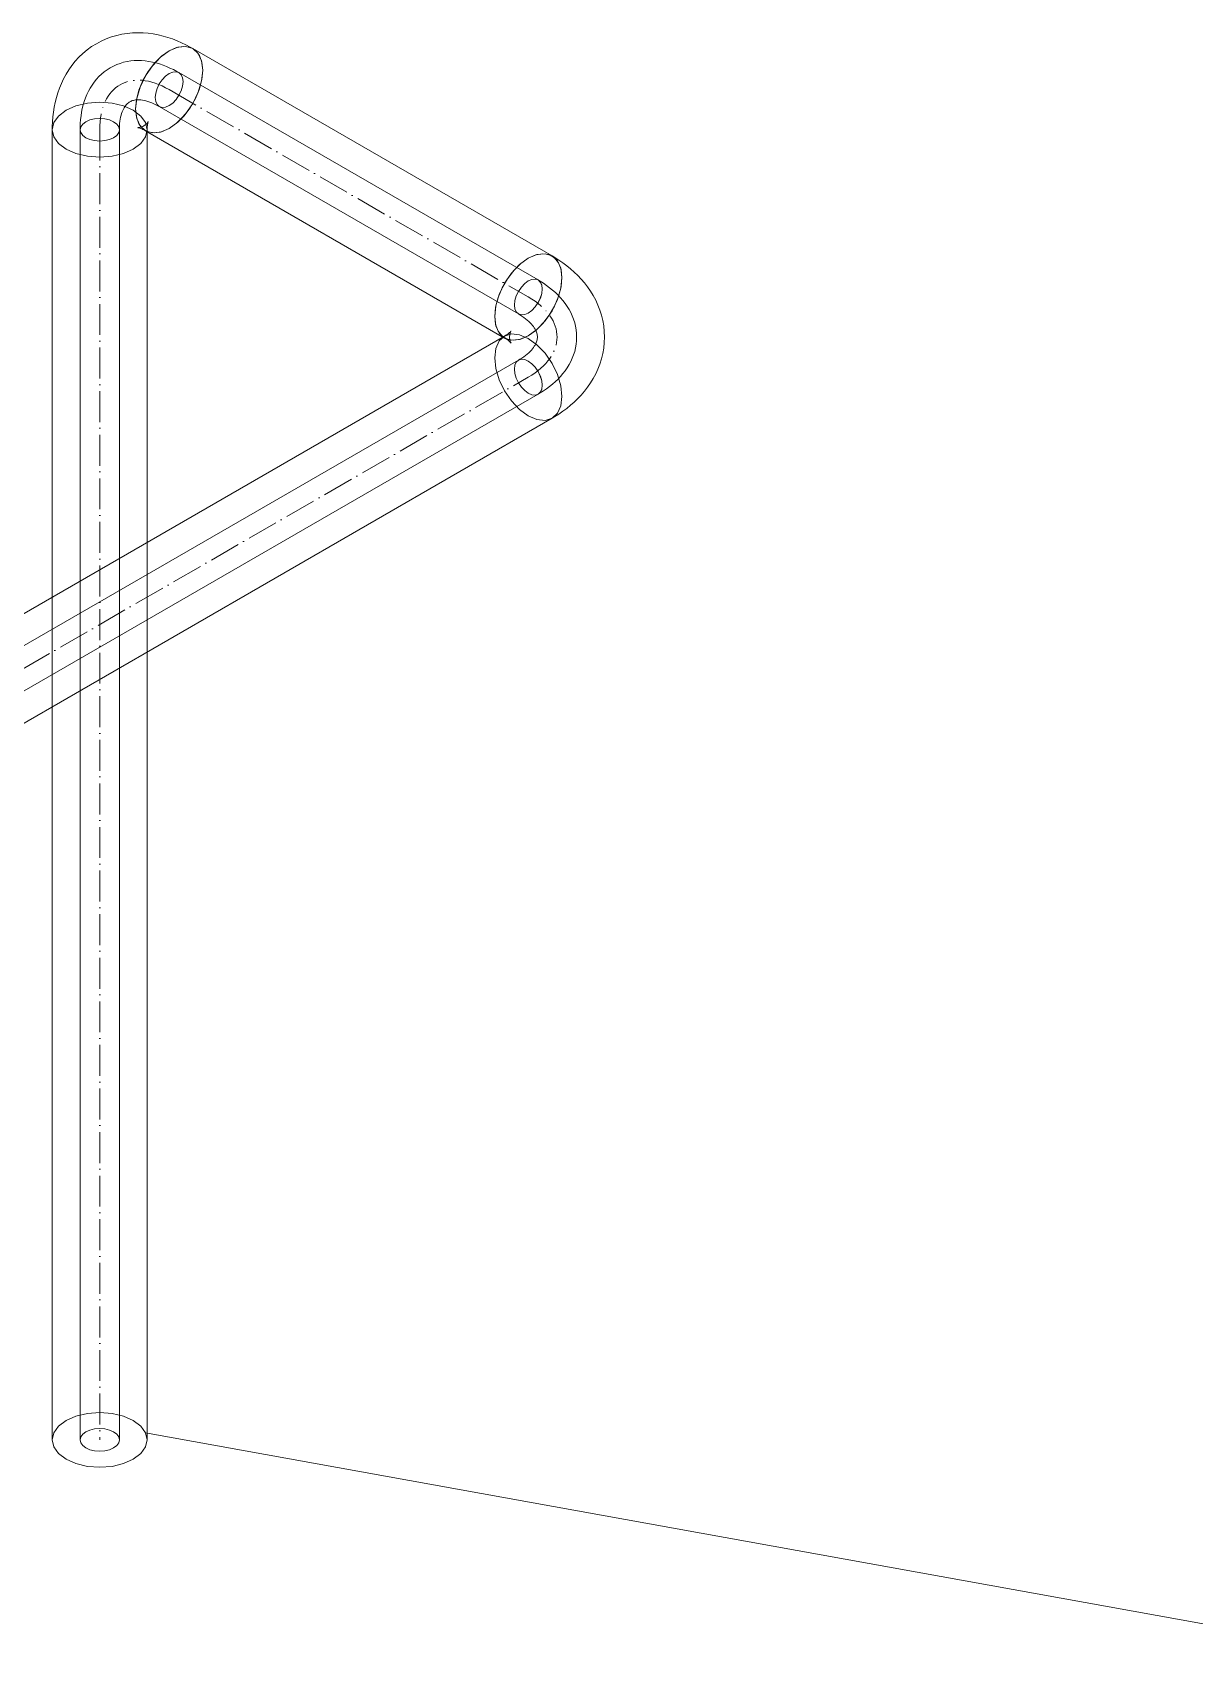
# Model space of a CAD drawing. Header units: millimetres. Extents: x -88595 to 880822, y -1054509 to -148035.
# Drawn here: x 424744 to 425119, y -344797 to -344267 of the extents above; entities that cross this region are included whole.
import ezdxf

# ---------------------------------------------------------------- set-up
doc = ezdxf.new("R2010")
doc.units = ezdxf.units.MM
doc.linetypes.add('$12$ADSK_Осевая', pattern=[14, 10, -2, 0, -2])
doc.linetypes.add('$13$ADSK_Осевая', pattern=[14, 10, -2, 0, -2])
for name, color, linetype, lineweight in [('Изоляция', 7, 'Continuous', 18), ('Марки', 7, 'Continuous', 20), ('Трубопровод', 7, 'Continuous', 18), ('Трубопроводы', 7, 'Continuous', 18)]:
    doc.layers.add(name, color=color, linetype=linetype, lineweight=lineweight)

# ---------------------------------------------------------------- blocks, each defined once
blk = doc.blocks.new('$0$ADSK_МедьПайка_Отвод-гнутая труба - Отвод _гнутая труба_-V21-В_ОВ3_4')
at = {"layer": 'Трубопроводы', "color": 134, "true_color": 0x00a6a6}
for points in [[(1777.69, 574.16, 0), (1776.69, 573.53, 0), (1775.75, 572.85, 0), (1774.85, 572.1, 0), (1774, 571.29, 0), (1773.21, 570.42, 0), (1772.48, 569.51, 0), (1771.8, 568.56, 0), (1771.19, 567.57, 0), (1770.63, 566.54, 0), (1770.13, 565.48, 0), (1769.68, 564.39, 0), (1769.29, 563.27, 0), (1768.95, 562.14, 0), (1768.66, 560.98, 0), (1768.42, 559.8, 0), (1768.23, 558.6, 0), (1768.09, 557.39, 0), (1768, 556.16, 0), (1767.95, 554.92, 0), (1767.94, 554.12, 0)], [(1777.69, 574.16, 0), (1778.72, 574.71, 0), (1779.8, 575.18, 0), (1780.9, 575.59, 0), (1782.02, 575.92, 0), (1783.16, 576.17, 0), (1784.32, 576.35, 0), (1785.48, 576.46, 0), (1786.65, 576.49, 0), (1787.82, 576.46, 0), (1788.99, 576.37, 0), (1790.15, 576.21, 0), (1791.31, 575.99, 0), (1792.47, 575.72, 0), (1793.62, 575.39, 0), (1794.76, 575, 0), (1795.89, 574.57, 0), (1797.01, 574.08, 0), (1798.12, 573.55, 0), (1799.22, 572.97, 0), (1799.91, 572.58, 0)], [(1796.74, 572.27, 0), (1795.58, 571.42, 0), (1794.49, 570.28, 0), (1793.56, 568.92, 0), (1792.85, 567.43, 0), (1792.4, 565.92, 0), (1792.25, 564.49, 0), (1792.4, 563.24, 0), (1792.85, 562.25, 0), (1793.56, 561.58, 0), (1794.49, 561.3, 0), (1795.58, 561.4, 0), (1796.74, 561.9, 0)], [(1796.74, 561.9, 0), (1797.9, 562.75, 0), (1798.98, 563.89, 0), (1799.91, 565.25, 0), (1800.63, 566.74, 0), (1801.08, 568.25, 0), (1801.23, 569.68, 0), (1801.08, 570.93, 0), (1800.63, 571.92, 0), (1799.91, 572.58, 0), (1798.98, 572.87, 0), (1797.9, 572.76, 0), (1796.74, 572.27, 0)], [(1784.04, 563.16, 0), (1783.79, 563, 0), (1783.55, 562.83, 0), (1783.31, 562.63, 0), (1783.08, 562.4, 0), (1782.84, 562.15, 0), (1782.62, 561.87, 0), (1782.39, 561.55, 0), (1782.17, 561.19, 0), (1781.95, 560.79, 0), (1781.75, 560.36, 0), (1781.55, 559.88, 0), (1781.37, 559.36, 0), (1781.2, 558.8, 0), (1781.05, 558.2, 0), (1780.92, 557.56, 0), (1780.82, 556.88, 0), (1780.73, 556.17, 0), (1780.68, 555.42, 0), (1780.64, 554.63, 0), (1780.64, 554.12, 0)], [(1784.04, 563.16, 0), (1784.3, 563.29, 0), (1784.57, 563.42, 0), (1784.86, 563.52, 0), (1785.17, 563.61, 0), (1785.51, 563.69, 0), (1785.87, 563.74, 0), (1786.26, 563.78, 0), (1786.68, 563.79, 0), (1787.13, 563.78, 0), (1787.61, 563.74, 0), (1788.12, 563.67, 0), (1788.66, 563.57, 0), (1789.23, 563.44, 0), (1789.83, 563.26, 0), (1790.45, 563.06, 0), (1791.09, 562.81, 0), (1791.75, 562.52, 0), (1792.42, 562.2, 0), (1793.12, 561.84, 0), (1793.56, 561.58, 0)], [(1778.78, 551.53, 0), (1777.46, 550.95, 0), (1775.93, 550.58, 0), (1774.29, 550.46, 0), (1772.65, 550.58, 0), (1771.11, 550.95, 0), (1769.8, 551.53, 0), (1768.79, 552.29, 0), (1768.16, 553.17, 0), (1767.94, 554.12, 0), (1768.16, 555.07, 0), (1768.79, 555.95, 0), (1769.8, 556.71, 0)], [(1769.8, 556.71, 0), (1771.11, 557.3, 0), (1772.65, 557.66, 0), (1774.29, 557.79, 0), (1775.93, 557.66, 0), (1777.46, 557.3, 0), (1778.78, 556.71, 0), (1779.79, 555.95, 0), (1780.42, 555.07, 0), (1780.64, 554.12, 0), (1780.42, 553.17, 0), (1779.79, 552.29, 0), (1778.78, 551.53, 0)]]:
    blk.add_polyline3d(points, dxfattribs=at)
blk = doc.blocks.new('$0$ADSK_МедьПайка_Отвод-гнутая труба - Отвод _гнутая труба_-V35-В_ОВ3_4')
at = {"layer": 'Трубопроводы', "color": 134, "true_color": 0x00a6a6}
for points in [[(1837.77, 496.76, 0), (1837.93, 498.19, 0), (1838.38, 499.7, 0), (1839.09, 501.18, 0), (1840.02, 502.54, 0), (1841.1, 503.69, 0), (1842.27, 504.54, 0), (1843.43, 505.03, 0), (1844.51, 505.14, 0), (1845.44, 504.85, 0), (1846.15, 504.19, 0), (1846.6, 503.2, 0), (1846.76, 501.94, 0)], [(1857.91, 486.39, 0), (1857.87, 487.56, 0), (1857.75, 488.73, 0), (1857.55, 489.88, 0), (1857.27, 491.02, 0), (1856.92, 492.13, 0), (1856.5, 493.22, 0), (1856.01, 494.29, 0), (1855.46, 495.32, 0), (1854.85, 496.31, 0), (1854.18, 497.28, 0), (1853.46, 498.21, 0), (1852.69, 499.11, 0), (1851.88, 499.97, 0), (1851.02, 500.8, 0), (1850.11, 501.59, 0), (1849.17, 502.35, 0), (1848.19, 503.08, 0), (1847.18, 503.78, 0), (1846.12, 504.44, 0), (1845.44, 504.85, 0)], [(1846.76, 501.94, 0), (1846.6, 500.51, 0), (1846.15, 499, 0), (1845.44, 497.52, 0), (1844.51, 496.16, 0), (1843.43, 495.01, 0), (1842.27, 494.17, 0), (1841.1, 493.67, 0), (1840.02, 493.56, 0), (1839.09, 493.85, 0), (1838.38, 494.51, 0), (1837.93, 495.5, 0), (1837.77, 496.76, 0)], [(1845.21, 486.39, 0), (1845.2, 486.68, 0), (1845.17, 486.98, 0), (1845.12, 487.29, 0), (1845.04, 487.6, 0), (1844.94, 487.93, 0), (1844.81, 488.27, 0), (1844.64, 488.62, 0), (1844.45, 488.99, 0), (1844.21, 489.38, 0), (1843.93, 489.78, 0), (1843.62, 490.18, 0), (1843.26, 490.6, 0), (1842.86, 491.03, 0), (1842.41, 491.45, 0), (1841.92, 491.89, 0), (1841.39, 492.32, 0), (1840.81, 492.75, 0), (1840.19, 493.17, 0), (1839.53, 493.59, 0), (1839.09, 493.85, 0)], [(1845.21, 486.39, 0), (1845.2, 486.09, 0), (1845.17, 485.8, 0), (1845.12, 485.49, 0), (1845.04, 485.18, 0), (1844.94, 484.85, 0), (1844.81, 484.51, 0), (1844.64, 484.15, 0), (1844.45, 483.78, 0), (1844.21, 483.4, 0), (1843.93, 483, 0), (1843.62, 482.59, 0), (1843.26, 482.18, 0), (1842.86, 481.75, 0), (1842.41, 481.32, 0), (1841.92, 480.89, 0), (1841.39, 480.46, 0), (1840.81, 480.03, 0), (1840.19, 479.61, 0), (1839.53, 479.19, 0), (1839.09, 478.93, 0)], [(1857.91, 486.39, 0), (1857.87, 485.22, 0), (1857.75, 484.05, 0), (1857.55, 482.9, 0), (1857.27, 481.76, 0), (1856.92, 480.64, 0), (1856.5, 479.55, 0), (1856.01, 478.49, 0), (1855.46, 477.46, 0), (1854.85, 476.46, 0), (1854.18, 475.5, 0), (1853.46, 474.57, 0), (1852.69, 473.67, 0), (1851.88, 472.81, 0), (1851.02, 471.98, 0), (1850.11, 471.19, 0), (1849.17, 470.42, 0), (1848.19, 469.69, 0), (1847.18, 469, 0), (1846.12, 468.33, 0), (1845.44, 467.93, 0)], [(1846.76, 470.83, 0), (1846.6, 472.26, 0), (1846.15, 473.77, 0), (1845.44, 475.26, 0), (1844.51, 476.62, 0), (1843.43, 477.76, 0), (1842.27, 478.61, 0), (1841.1, 479.11, 0), (1840.02, 479.21, 0), (1839.09, 478.93, 0), (1838.38, 478.26, 0), (1837.93, 477.27, 0), (1837.77, 476.02, 0)], [(1837.77, 476.02, 0), (1837.93, 474.59, 0), (1838.38, 473.08, 0), (1839.09, 471.59, 0), (1840.02, 470.23, 0), (1841.1, 469.09, 0), (1842.27, 468.24, 0), (1843.43, 467.75, 0), (1844.51, 467.64, 0), (1845.44, 467.93, 0), (1846.15, 468.59, 0), (1846.6, 469.58, 0), (1846.76, 470.83, 0)]]:
    blk.add_polyline3d(points, dxfattribs=at)

msp = doc.modelspace()

# ---------------------------------------------------------------- linework, layer by layer
at = {"layer": 'Изоляция', "color": 134, "true_color": 0x00a6a6}
for p, q in [((424911.69, -344339.46), (424795.5, -344272.37)), ((424750.03, -344298.63), (424750.03, -344722.5)), ((424780.15, -344298.96), (424896.34, -344366.04)), ((424780.73, -344722.5), (424780.73, -344298.63)), ((424896.34, -344365.38), (424671.72, -344495.07)), ((424687.07, -344521.65), (424911.69, -344391.97))]:
    msp.add_line(p, q, dxfattribs=at)
for points in [[(424764.28, -344270.8, 0), (424765.86, -344269.96, 0), (424767.5, -344269.23, 0), (424769.17, -344268.61, 0), (424770.87, -344268.12, 0), (424772.58, -344267.74, 0), (424774.3, -344267.47, 0), (424776.01, -344267.31, 0), (424777.71, -344267.26, 0), (424779.39, -344267.3, 0), (424781.05, -344267.44, 0), (424782.68, -344267.66, 0), (424784.28, -344267.96, 0), (424785.85, -344268.33, 0), (424787.39, -344268.77, 0), (424788.9, -344269.28, 0), (424790.38, -344269.85, 0), (424791.82, -344270.48, 0), (424793.24, -344271.15, 0), (424794.63, -344271.88, 0), (424795.5, -344272.37, 0)], [(424764.28, -344270.8, 0), (424762.75, -344271.75, 0), (424761.3, -344272.8, 0), (424759.93, -344273.95, 0), (424758.65, -344275.17, 0), (424757.47, -344276.46, 0), (424756.38, -344277.82, 0), (424755.39, -344279.22, 0), (424754.49, -344280.66, 0), (424753.69, -344282.14, 0), (424752.98, -344283.64, 0), (424752.35, -344285.16, 0), (424751.81, -344286.7, 0), (424751.35, -344288.25, 0), (424750.97, -344289.8, 0), (424750.65, -344291.36, 0), (424750.4, -344292.93, 0), (424750.22, -344294.49, 0), (424750.1, -344296.06, 0), (424750.04, -344297.63, 0), (424750.03, -344298.63, 0)], [(424787.83, -344273.13, 0), (424785.41, -344274.84, 0), (424783.12, -344277.1, 0), (424781.06, -344279.78, 0), (424779.34, -344282.75, 0), (424778.05, -344285.88, 0), (424777.24, -344288.99, 0), (424776.97, -344291.93, 0)], [(424776.97, -344291.93, 0), (424777.34, -344288.48, 0), (424778.43, -344284.83, 0), (424780.15, -344281.24, 0), (424782.4, -344277.95, 0), (424785.02, -344275.18, 0), (424787.83, -344273.13, 0)], [(424798.68, -344279.4, 0), (424798.41, -344276.77, 0), (424797.6, -344274.58, 0), (424796.31, -344272.95, 0), (424794.59, -344271.96, 0), (424792.53, -344271.66, 0), (424790.24, -344272.05, 0), (424787.83, -344273.13, 0)], [(424787.83, -344273.13, 0), (424790.64, -344271.94, 0), (424793.25, -344271.68, 0), (424795.5, -344272.37, 0), (424797.23, -344273.97, 0), (424798.31, -344276.37, 0), (424798.68, -344279.4, 0)], [(424787.83, -344298.2, 0), (424790.24, -344296.49, 0), (424792.54, -344294.24, 0), (424794.6, -344291.56, 0), (424796.31, -344288.58, 0), (424797.61, -344285.46, 0), (424798.41, -344282.34, 0), (424798.68, -344279.4, 0)], [(424798.68, -344279.4, 0), (424798.31, -344282.86, 0), (424797.23, -344286.51, 0), (424795.5, -344290.1, 0), (424793.25, -344293.39, 0), (424790.64, -344296.15, 0), (424787.83, -344298.2, 0)], [(424776.23, -344292.36, 0), (424773.05, -344290.95, 0), (424769.35, -344290.07, 0), (424765.38, -344289.77, 0), (424761.4, -344290.07, 0), (424757.7, -344290.95, 0), (424754.52, -344292.36, 0)], [(424754.52, -344292.36, 0), (424757.7, -344290.95, 0), (424761.4, -344290.07, 0), (424765.38, -344289.77, 0), (424769.35, -344290.07, 0), (424773.05, -344290.95, 0), (424776.23, -344292.36, 0)], [(424754.52, -344292.36, 0), (424752.08, -344294.2, 0), (424750.55, -344296.33, 0), (424750.03, -344298.63, 0), (424750.55, -344300.92, 0), (424752.08, -344303.06, 0), (424754.52, -344304.89, 0)], [(424754.52, -344304.89, 0), (424752.08, -344303.06, 0), (424750.55, -344300.92, 0), (424750.03, -344298.63, 0), (424750.55, -344296.33, 0), (424752.08, -344294.2, 0), (424754.52, -344292.36, 0)], [(424776.23, -344304.89, 0), (424778.67, -344303.06, 0), (424780.2, -344300.92, 0), (424780.73, -344298.63, 0), (424780.2, -344296.33, 0), (424778.67, -344294.2, 0), (424776.23, -344292.36, 0)], [(424776.23, -344292.36, 0), (424778.67, -344294.2, 0), (424780.2, -344296.33, 0), (424780.73, -344298.63, 0), (424780.2, -344300.92, 0), (424778.67, -344303.06, 0), (424776.23, -344304.89, 0)], [(424776.97, -344291.93, 0), (424777.24, -344294.57, 0), (424778.05, -344296.75, 0), (424779.34, -344298.38, 0), (424781.06, -344299.37, 0), (424783.12, -344299.68, 0), (424785.41, -344299.28, 0), (424787.83, -344298.2, 0)], [(424787.83, -344298.2, 0), (424785.02, -344299.39, 0), (424782.4, -344299.65, 0), (424780.15, -344298.96, 0), (424778.43, -344297.36, 0), (424777.34, -344294.96, 0), (424776.97, -344291.93, 0)], [(424779.63, -344297.39, 0), (424779.34, -344297.54, 0), (424779.04, -344297.67, 0), (424778.76, -344297.78, 0), (424778.5, -344297.85, 0), (424778.26, -344297.91, 0), (424778.06, -344297.94, 0), (424777.9, -344297.95, 0), (424777.79, -344297.96, 0), (424777.73, -344297.96, 0), (424777.72, -344297.95, 0)], [(424777.72, -344297.95, 0), (424777.75, -344297.96, 0), (424777.83, -344297.97, 0), (424777.96, -344298, 0), (424778.14, -344298.05, 0), (424778.38, -344298.12, 0), (424778.65, -344298.23, 0), (424778.97, -344298.36, 0), (424779.33, -344298.52, 0), (424779.72, -344298.72, 0), (424780.14, -344298.95, 0), (424780.15, -344298.96, 0)], [(424779.63, -344297.39, 0), (424779.91, -344297.21, 0), (424780.16, -344297.03, 0), (424780.4, -344296.83, 0), (424780.6, -344296.64, 0), (424780.76, -344296.46, 0), (424780.89, -344296.3, 0), (424780.98, -344296.18, 0), (424781.04, -344296.08, 0), (424781.07, -344296.03, 0), (424781.07, -344296.02, 0)], [(424781.07, -344296.02, 0), (424781.06, -344296.05, 0), (424781.03, -344296.12, 0), (424780.99, -344296.25, 0), (424780.94, -344296.44, 0), (424780.89, -344296.67, 0), (424780.84, -344296.96, 0), (424780.79, -344297.3, 0), (424780.76, -344297.7, 0), (424780.73, -344298.13, 0), (424780.73, -344298.62, 0), (424780.73, -344298.63, 0)], [(424754.52, -344304.89, 0), (424757.7, -344306.3, 0), (424761.4, -344307.19, 0), (424765.38, -344307.49, 0), (424769.35, -344307.19, 0), (424773.05, -344306.3, 0), (424776.23, -344304.89, 0)], [(424776.23, -344304.89, 0), (424773.05, -344306.3, 0), (424769.35, -344307.19, 0), (424765.38, -344307.49, 0), (424761.4, -344307.19, 0), (424757.7, -344306.3, 0), (424754.52, -344304.89, 0)], [(424904.02, -344340.22, 0), (424901.21, -344342.26, 0), (424898.59, -344345.03, 0), (424896.34, -344348.32, 0), (424894.62, -344351.91, 0), (424893.53, -344355.56, 0), (424893.16, -344359.02, 0)], [(424893.16, -344359.02, 0), (424893.44, -344356.07, 0), (424894.24, -344352.95, 0), (424895.53, -344349.83, 0), (424897.25, -344346.86, 0), (424899.31, -344344.17, 0), (424901.6, -344341.92, 0), (424904.02, -344340.22, 0)], [(424904.02, -344340.22, 0), (424906.43, -344339.14, 0), (424908.73, -344338.74, 0), (424910.79, -344339.04, 0), (424912.5, -344340.04, 0), (424913.8, -344341.67, 0), (424914.6, -344343.85, 0), (424914.87, -344346.48, 0)], [(424914.87, -344346.48, 0), (424914.5, -344343.45, 0), (424913.42, -344341.06, 0), (424911.69, -344339.46, 0), (424909.44, -344338.76, 0), (424906.83, -344339.02, 0), (424904.02, -344340.22, 0)], [(424928.67, -344365.71, 0), (424928.6, -344363.92, 0), (424928.42, -344362.13, 0), (424928.11, -344360.38, 0), (424927.69, -344358.66, 0), (424927.17, -344356.98, 0), (424926.54, -344355.36, 0), (424925.82, -344353.8, 0), (424925.02, -344352.3, 0), (424924.14, -344350.87, 0), (424923.2, -344349.5, 0), (424922.19, -344348.2, 0), (424921.13, -344346.97, 0), (424920.02, -344345.79, 0), (424918.87, -344344.68, 0), (424917.67, -344343.63, 0), (424916.44, -344342.63, 0), (424915.17, -344341.69, 0), (424913.88, -344340.8, 0), (424912.55, -344339.96, 0), (424911.69, -344339.46, 0)], [(424904.02, -344365.28, 0), (424906.83, -344363.23, 0), (424909.44, -344360.47, 0), (424911.69, -344357.18, 0), (424913.42, -344353.59, 0), (424914.5, -344349.94, 0), (424914.87, -344346.48, 0)], [(424914.87, -344346.48, 0), (424914.6, -344349.43, 0), (424913.8, -344352.54, 0), (424912.5, -344355.67, 0), (424910.78, -344358.64, 0), (424908.73, -344361.32, 0), (424906.43, -344363.57, 0), (424904.02, -344365.28, 0)], [(424893.16, -344359.02, 0), (424893.53, -344362.05, 0), (424894.62, -344364.44, 0), (424896.34, -344366.04, 0), (424898.59, -344366.74, 0), (424901.21, -344366.48, 0), (424904.02, -344365.28, 0)], [(424904.02, -344365.28, 0), (424901.6, -344366.36, 0), (424899.31, -344366.76, 0), (424897.25, -344366.45, 0), (424895.53, -344365.46, 0), (424894.24, -344363.83, 0), (424893.44, -344361.65, 0), (424893.16, -344359.02, 0)], [(424893.16, -344372.41, 0), (424893.53, -344369.38, 0), (424894.62, -344366.98, 0), (424896.34, -344365.38, 0), (424898.59, -344364.69, 0), (424901.21, -344364.94, 0), (424904.02, -344366.14, 0)], [(424904.02, -344366.14, 0), (424901.21, -344364.94, 0), (424898.59, -344364.69, 0), (424896.34, -344365.38, 0), (424894.62, -344366.98, 0), (424893.53, -344369.38, 0), (424893.16, -344372.41, 0)], [(424898.43, -344363.78, 0), (424898.41, -344363.8, 0), (424898.36, -344363.86, 0), (424898.27, -344363.96, 0), (424898.13, -344364.1, 0), (424897.95, -344364.26, 0), (424897.73, -344364.45, 0), (424897.45, -344364.66, 0), (424897.13, -344364.88, 0), (424896.77, -344365.12, 0), (424896.35, -344365.37, 0), (424896.34, -344365.38, 0)], [(424897.97, -344365.71, 0), (424897.98, -344365.38, 0), (424898.01, -344365.06, 0), (424898.06, -344364.77, 0), (424898.13, -344364.5, 0), (424898.2, -344364.27, 0), (424898.27, -344364.08, 0), (424898.34, -344363.93, 0), (424898.39, -344363.84, 0), (424898.42, -344363.79, 0), (424898.43, -344363.78, 0)], [(424898.43, -344367.65, 0), (424898.41, -344367.62, 0), (424898.36, -344367.56, 0), (424898.27, -344367.46, 0), (424898.13, -344367.33, 0), (424897.95, -344367.16, 0), (424897.73, -344366.97, 0), (424897.45, -344366.76, 0), (424897.13, -344366.54, 0), (424896.77, -344366.3, 0), (424896.35, -344366.05, 0), (424896.34, -344366.04, 0)], [(424897.97, -344365.71, 0), (424897.98, -344366.04, 0), (424898.01, -344366.36, 0), (424898.06, -344366.65, 0), (424898.13, -344366.92, 0), (424898.2, -344367.15, 0), (424898.27, -344367.34, 0), (424898.34, -344367.49, 0), (424898.39, -344367.59, 0), (424898.42, -344367.64, 0), (424898.43, -344367.65, 0)], [(424904.02, -344366.14, 0), (424906.83, -344368.19, 0), (424909.44, -344370.95, 0), (424911.69, -344374.24, 0), (424913.42, -344377.83, 0), (424914.5, -344381.48, 0), (424914.87, -344384.94, 0)], [(424914.87, -344384.94, 0), (424914.5, -344381.48, 0), (424913.42, -344377.83, 0), (424911.69, -344374.24, 0), (424909.44, -344370.95, 0), (424906.83, -344368.19, 0), (424904.02, -344366.14, 0)], [(424928.67, -344365.71, 0), (424928.6, -344367.51, 0), (424928.42, -344369.29, 0), (424928.11, -344371.04, 0), (424927.69, -344372.76, 0), (424927.17, -344374.44, 0), (424926.54, -344376.06, 0), (424925.82, -344377.62, 0), (424925.02, -344379.12, 0), (424924.14, -344380.55, 0), (424923.2, -344381.92, 0), (424922.19, -344383.22, 0), (424921.13, -344384.46, 0), (424920.02, -344385.63, 0), (424918.87, -344386.74, 0), (424917.67, -344387.79, 0), (424916.44, -344388.79, 0), (424915.17, -344389.73, 0), (424913.88, -344390.62, 0), (424912.55, -344391.46, 0), (424911.69, -344391.97, 0)], [(424904.02, -344391.21, 0), (424901.21, -344389.16, 0), (424898.59, -344386.39, 0), (424896.34, -344383.1, 0), (424894.62, -344379.51, 0), (424893.53, -344375.86, 0), (424893.16, -344372.41, 0)], [(424893.16, -344372.41, 0), (424893.53, -344375.86, 0), (424894.62, -344379.51, 0), (424896.34, -344383.1, 0), (424898.59, -344386.39, 0), (424901.21, -344389.16, 0), (424904.02, -344391.21, 0)], [(424914.87, -344384.94, 0), (424914.5, -344387.97, 0), (424913.42, -344390.37, 0), (424911.69, -344391.97, 0), (424909.44, -344392.66, 0), (424906.83, -344392.4, 0), (424904.02, -344391.21, 0)], [(424904.02, -344391.21, 0), (424906.83, -344392.4, 0), (424909.44, -344392.66, 0), (424911.69, -344391.97, 0), (424913.42, -344390.37, 0), (424914.5, -344387.97, 0), (424914.87, -344384.94, 0)], [(424754.52, -344716.23, 0), (424757.7, -344714.82, 0), (424761.4, -344713.94, 0), (424765.38, -344713.64, 0), (424769.35, -344713.94, 0), (424773.05, -344714.82, 0), (424776.23, -344716.23, 0)], [(424754.52, -344728.77, 0), (424752.08, -344726.93, 0), (424750.55, -344724.79, 0), (424750.03, -344722.5, 0), (424750.55, -344720.21, 0), (424752.08, -344718.07, 0), (424754.52, -344716.23, 0)], [(424776.23, -344716.23, 0), (424778.67, -344718.07, 0), (424780.2, -344720.21, 0), (424780.73, -344722.5, 0), (424780.2, -344724.79, 0), (424778.67, -344726.93, 0), (424776.23, -344728.77, 0)], [(424776.23, -344728.77, 0), (424773.05, -344730.17, 0), (424769.35, -344731.06, 0), (424765.38, -344731.36, 0), (424761.4, -344731.06, 0), (424757.7, -344730.17, 0), (424754.52, -344728.77, 0)]]:
    msp.add_polyline3d(points, dxfattribs=at)
at = {"layer": 'Марки'}
msp.add_line((437575.97, -347031.77), (424780.2, -344720.21), dxfattribs=at)
at = {"layer": 'Трубопровод', "color": 134, "true_color": 0x00a6a6}
for p, q in [((424907.19, -344347.25), (424791, -344280.17)), ((424784.65, -344291.17), (424900.84, -344358.25)), ((424759.03, -344298.63), (424759.03, -344722.5)), ((424771.73, -344722.5), (424771.73, -344298.63)), ((424900.84, -344373.17), (424676.22, -344502.86)), ((424682.57, -344513.86), (424907.19, -344384.17))]:
    msp.add_line(p, q, dxfattribs=at)
at = {"layer": 'Трубопровод', "color": 134, "linetype": '$12$ADSK_Осевая', "true_color": 0x00a6a6}
for p, q in [((424787.83, -344285.67), (424904.02, -344352.75)), ((424787.83, -344285.67), (424904.02, -344352.75)), ((424765.38, -344298.63), (424765.38, -344722.5)), ((424765.38, -344298.63), (424765.38, -344722.5)), ((424679.39, -344508.36), (424904.02, -344378.67)), ((424679.39, -344508.36), (424904.02, -344378.67))]:
    msp.add_line(p, q, dxfattribs=at)
at = {"layer": 'Трубопровод', "color": 134, "true_color": 0x00a6a6}
for points in [[(424787.83, -344280.48, 0), (424788.99, -344279.99, 0), (424790.07, -344279.88, 0), (424791, -344280.17, 0), (424791.72, -344280.83, 0), (424792.16, -344281.82, 0), (424792.32, -344283.07, 0)], [(424783.34, -344288.26, 0), (424783.49, -344286.83, 0), (424783.94, -344285.32, 0), (424784.65, -344283.83, 0), (424785.58, -344282.47, 0), (424786.66, -344281.33, 0), (424787.83, -344280.48, 0)], [(424792.32, -344283.07, 0), (424792.16, -344284.5, 0), (424791.72, -344286.01, 0), (424791, -344287.5, 0), (424790.07, -344288.86, 0), (424788.99, -344290, 0), (424787.83, -344290.85, 0)], [(424787.83, -344290.85, 0), (424786.66, -344291.35, 0), (424785.58, -344291.45, 0), (424784.65, -344291.17, 0), (424783.94, -344290.5, 0), (424783.49, -344289.51, 0), (424783.34, -344288.26, 0)], [(424769.87, -344296.04, 0), (424768.55, -344295.45, 0), (424767.02, -344295.09, 0), (424765.38, -344294.96, 0), (424763.73, -344295.09, 0), (424762.2, -344295.45, 0), (424760.89, -344296.04, 0)], [(424760.89, -344296.04, 0), (424759.88, -344296.8, 0), (424759.24, -344297.68, 0), (424759.03, -344298.63, 0), (424759.24, -344299.58, 0), (424759.88, -344300.46, 0), (424760.89, -344301.22, 0)], [(424760.89, -344301.22, 0), (424762.2, -344301.8, 0), (424763.73, -344302.17, 0), (424765.38, -344302.29, 0), (424767.02, -344302.17, 0), (424768.55, -344301.8, 0), (424769.87, -344301.22, 0)], [(424769.87, -344301.22, 0), (424770.88, -344300.46, 0), (424771.51, -344299.58, 0), (424771.73, -344298.63, 0), (424771.51, -344297.68, 0), (424770.88, -344296.8, 0), (424769.87, -344296.04, 0)], [(424904.02, -344347.56, 0), (424902.86, -344348.41, 0), (424901.77, -344349.56, 0), (424900.84, -344350.92, 0), (424900.13, -344352.4, 0), (424899.68, -344353.91, 0), (424899.53, -344355.34, 0)], [(424908.51, -344350.16, 0), (424908.35, -344348.9, 0), (424907.91, -344347.91, 0), (424907.19, -344347.25, 0), (424906.26, -344346.96, 0), (424905.18, -344347.07, 0), (424904.02, -344347.56, 0)], [(424904.02, -344357.93, 0), (424905.18, -344357.09, 0), (424906.26, -344355.94, 0), (424907.19, -344354.58, 0), (424907.91, -344353.1, 0), (424908.35, -344351.59, 0), (424908.51, -344350.16, 0)], [(424899.53, -344355.34, 0), (424899.68, -344356.6, 0), (424900.13, -344357.59, 0), (424900.84, -344358.25, 0), (424901.77, -344358.54, 0), (424902.86, -344358.43, 0), (424904.02, -344357.93, 0)], [(424899.53, -344376.08, 0), (424899.68, -344374.83, 0), (424900.13, -344373.84, 0), (424900.84, -344373.17, 0), (424901.77, -344372.89, 0), (424902.86, -344372.99, 0), (424904.02, -344373.49, 0)], [(424904.02, -344373.49, 0), (424905.18, -344374.34, 0), (424906.26, -344375.48, 0), (424907.19, -344376.84, 0), (424907.91, -344378.33, 0), (424908.35, -344379.84, 0), (424908.51, -344381.27, 0)], [(424904.02, -344383.86, 0), (424902.86, -344383.01, 0), (424901.77, -344381.87, 0), (424900.84, -344380.51, 0), (424900.13, -344379.02, 0), (424899.68, -344377.51, 0), (424899.53, -344376.08, 0)], [(424908.51, -344381.27, 0), (424908.35, -344382.52, 0), (424907.91, -344383.51, 0), (424907.19, -344384.17, 0), (424906.26, -344384.46, 0), (424905.18, -344384.35, 0), (424904.02, -344383.86, 0)], [(424760.89, -344719.91, 0), (424762.2, -344719.32, 0), (424763.73, -344718.96, 0), (424765.38, -344718.83, 0), (424767.02, -344718.96, 0), (424768.55, -344719.32, 0), (424769.87, -344719.91, 0)], [(424760.89, -344725.09, 0), (424759.88, -344724.33, 0), (424759.24, -344723.45, 0), (424759.03, -344722.5, 0), (424759.24, -344721.55, 0), (424759.88, -344720.67, 0), (424760.89, -344719.91, 0)], [(424769.87, -344719.91, 0), (424770.88, -344720.67, 0), (424771.51, -344721.55, 0), (424771.73, -344722.5, 0), (424771.51, -344723.45, 0), (424770.88, -344724.33, 0), (424769.87, -344725.09, 0)], [(424769.87, -344725.09, 0), (424768.55, -344725.67, 0), (424767.02, -344726.04, 0), (424765.38, -344726.17, 0), (424763.73, -344726.04, 0), (424762.2, -344725.67, 0), (424760.89, -344725.09, 0)]]:
    msp.add_polyline3d(points, dxfattribs=at)
at = {"layer": 'Трубопроводы', "color": 134, "linetype": '$13$ADSK_Осевая', "true_color": 0x00a6a6}
for centre, major_axis in [((424787.83, -344311.59), (-15.87, 27.5)), ((424881.57, -344365.71), (31.75, 0))]:
    msp.add_ellipse(centre, major_axis=major_axis, ratio=0.57735, start_param=5.497787, end_param=7.068583, dxfattribs=at)

# ---------------------------------------------------------------- block references
at = {"layer": 'Трубопроводы', "color": 134, "true_color": 0x00a6a6}
for name, p in [('$0$ADSK_МедьПайка_Отвод-гнутая труба - Отвод _гнутая труба_-V21-В_ОВ3_4', (422991.09, -344852.75)), ('$0$ADSK_МедьПайка_Отвод-гнутая труба - Отвод _гнутая труба_-V35-В_ОВ3_4', (423061.75, -344852.1))]:
    msp.add_blockref(name, p, dxfattribs=at)

doc.saveas('drawing.dxf')
